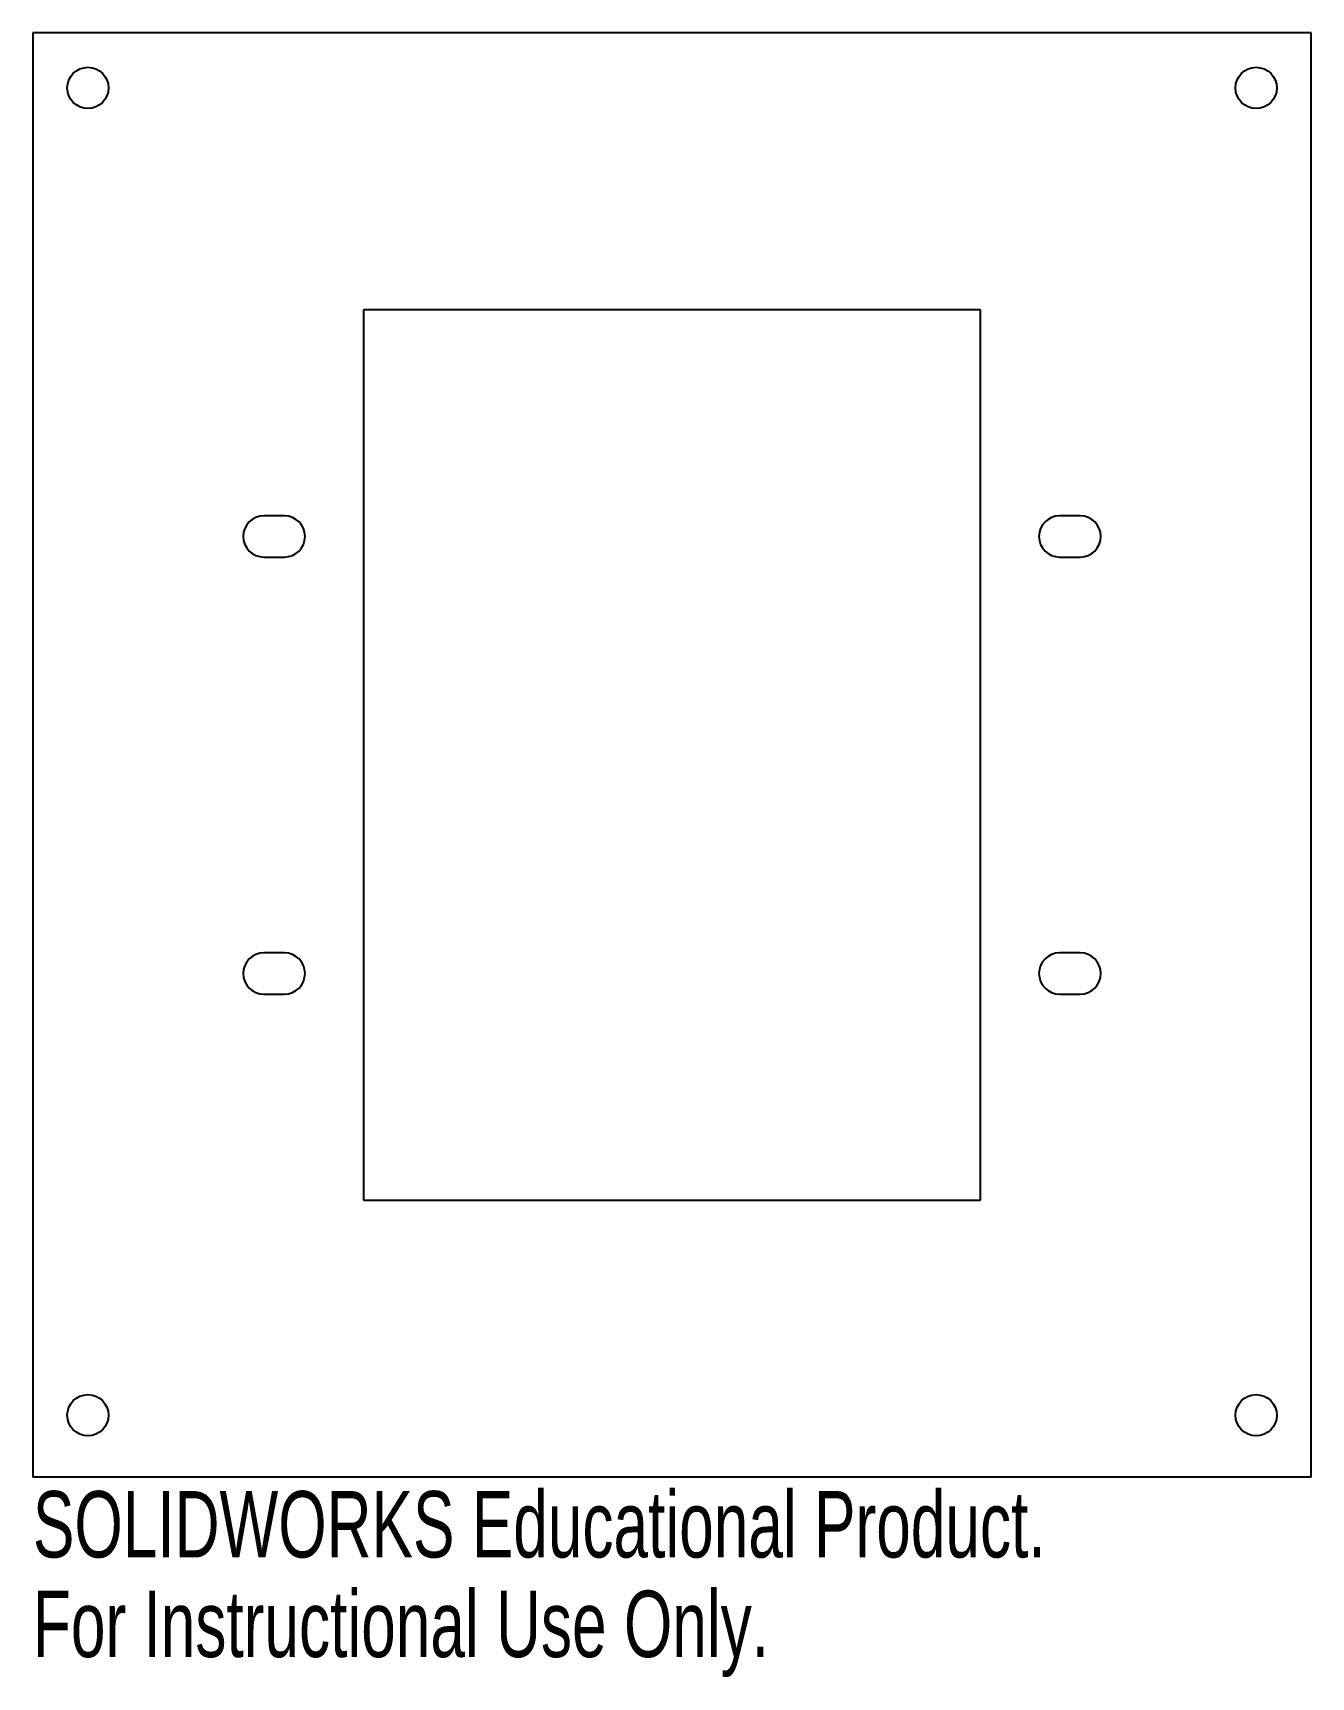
# Model space of a CAD drawing. Header units: millimetres. Extents: x 0 to 93, y -139 to -20.
import ezdxf

# ---------------------------------------------------------------- set-up
doc = ezdxf.new("R2010")
doc.units = ezdxf.units.MM
doc.styles.add('SLDTEXTSTYLE0', font='TXT', dxfattribs={"width": 0.7})

msp = doc.modelspace()

# ---------------------------------------------------------------- linework, layer by layer
at = {"color": 7, "linetype": 'Continuous', "lineweight": 25}
for p, q in [((93.19, -19.79), (0.19, -19.79)), ((0.19, -19.79), (0.19, -124.9)), ((93.19, -124.9), (93.19, -19.79)), ((24.24, -39.95), (24.24, -104.74)), ((69.14, -39.95), (24.24, -39.95)), ((69.14, -104.74), (69.14, -39.95)), ((18.49, -54.94), (16.99, -54.94)), ((76.39, -54.94), (74.89, -54.94)), ((16.99, -57.94), (18.49, -57.94)), ((74.89, -57.94), (76.39, -57.94)), ((18.49, -86.75), (16.99, -86.75)), ((76.39, -86.75), (74.89, -86.75)), ((16.99, -89.75), (18.49, -89.75)), ((74.89, -89.75), (76.39, -89.75)), ((24.24, -104.74), (69.14, -104.74)), ((93.19, -124.9), (0.19, -124.9))]:
    msp.add_line(p, q, dxfattribs=at)
for centre in [(4.19, -23.79), (89.19, -23.79), (4.19, -120.4), (89.19, -120.4)]:
    msp.add_circle(centre, 1.5, dxfattribs=at)
for centre, start, end in [((16.99, -56.44), 90, 270), ((18.49, -56.44), 270, 90), ((74.89, -56.44), 90, 270), ((76.39, -56.44), 270, 90), ((16.99, -88.25), 90, 270), ((18.49, -88.25), 270, 90), ((74.89, -88.25), 90, 270), ((76.39, -88.25), 270, 90)]:
    msp.add_arc(centre, 1.5, start, end, dxfattribs=at)

# ---------------------------------------------------------------- texts
at = {"color": 7, "linetype": 'Continuous', "char_height": 4.8336, "attachment_point": 1, "style": 'SLDTEXTSTYLE0'}
for s, insert in [('SOLIDWORKS Educational Product.', (0.19, -125.92)), ('For Instructional Use Only.', (0.19, -133.17))]:
    msp.add_mtext(s, dxfattribs=dict(at, insert=insert))

doc.saveas('drawing.dxf')
